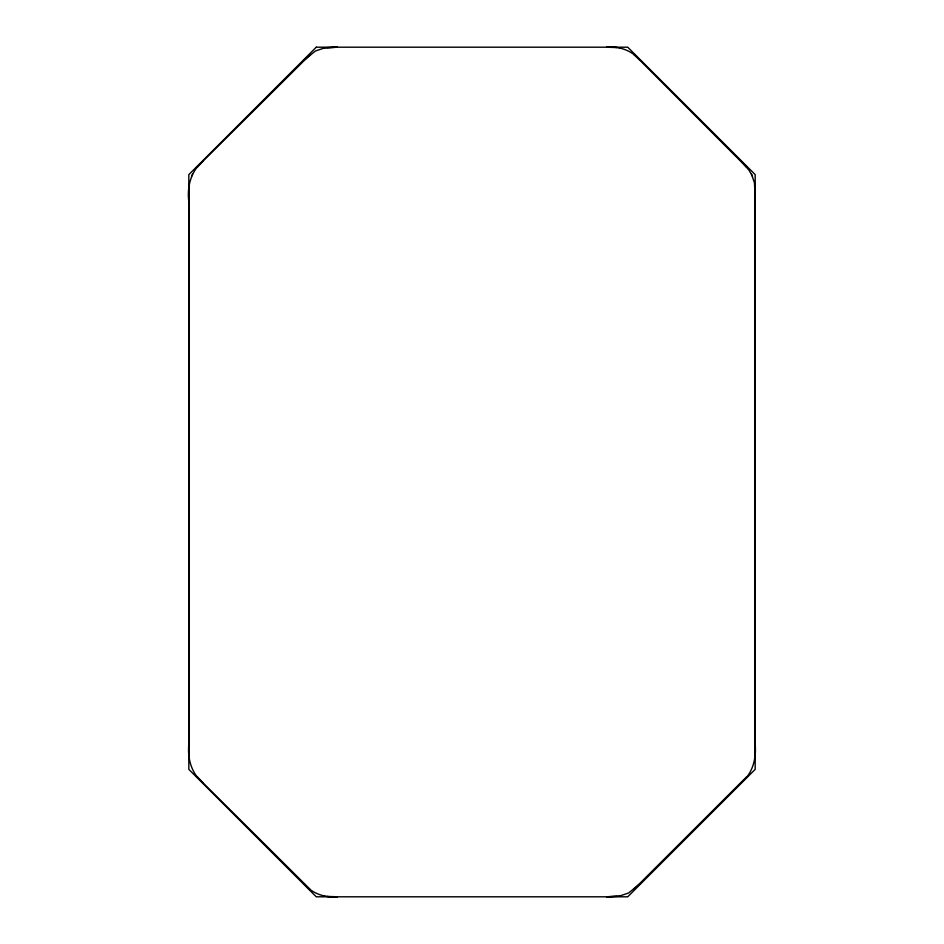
<?xml version="1.0" encoding="UTF-8"?>
<svg xmlns="http://www.w3.org/2000/svg" width="944" height="944" viewBox="0 0 944 944"><rect width="100%" height="100%" fill="white"/><g stroke="black" fill="none" stroke-linecap="round" stroke-linejoin="round"><path stroke-width="1.42" d="M754.716 758.834L754.799 185.166M189.284 758.834L189.201 185.166M188.658 200.376C187.101 185.567 191.467 170.368 203.349 160.775L310.163 54.634M188.894 743.624C187.278 758.398 191.349 773.667 203.349 783.225L310.163 889.366M191.479 176.28L192.47 174.239M197.367 167.218L203.349 160.775M746.633 776.782L633.837 889.366M740.651 783.225C752.805 773.726 756.616 758.351 755.106 743.624M304.228 60.086L315.473 50.964L324.76 47.873M639.772 883.914L628.527 893.036L619.24 896.127M322.742 48.25L337.315 47.2L326.907 47.601M617.093 896.399L606.685 896.8L621.258 895.75M617.093 47.601L606.685 47.2C619.111 46.138 631.678 50.292 639.772 60.086L746.633 167.218M326.907 896.399L337.315 896.8C324.925 897.791 312.275 893.803 304.228 883.914M619.24 47.873L621.258 48.25M322.742 895.75L324.76 896.127M633.837 54.634L639.772 60.086M740.651 160.775L748.934 170.109L752.521 176.28M203.349 783.225L197.367 776.782M751.53 174.239L754.445 182.77L755.342 200.376M316.264 47.2L188.824 174.64L188.824 769.36L316.264 896.8L627.736 896.8L755.176 769.36L755.176 174.64L627.736 47.2L316.264 47.2"/></g></svg>
